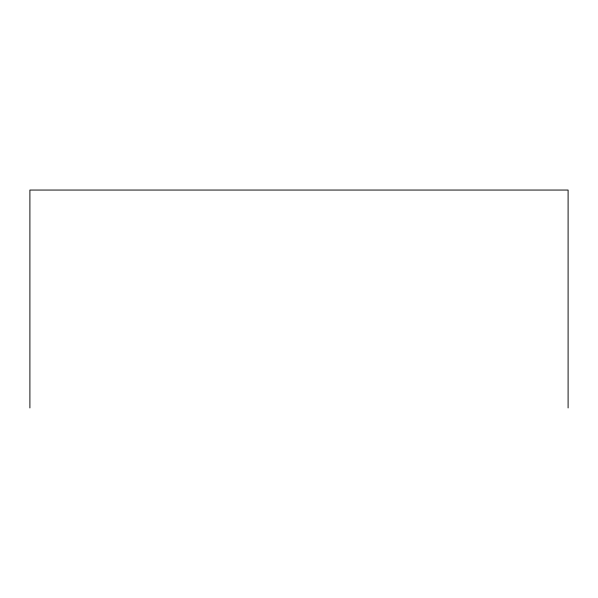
<?xml version="1.0" encoding="UTF-8"?>
<svg xmlns="http://www.w3.org/2000/svg" width="598" height="598" viewBox="0 0 598 598"><rect width="100%" height="100%" fill="white"/><g stroke="black" fill="none" stroke-linecap="round" stroke-linejoin="round"><path stroke-width="0.9" d="M568.1 407.948L568.1 190.052L29.9 190.052L29.9 407.948"/></g></svg>
